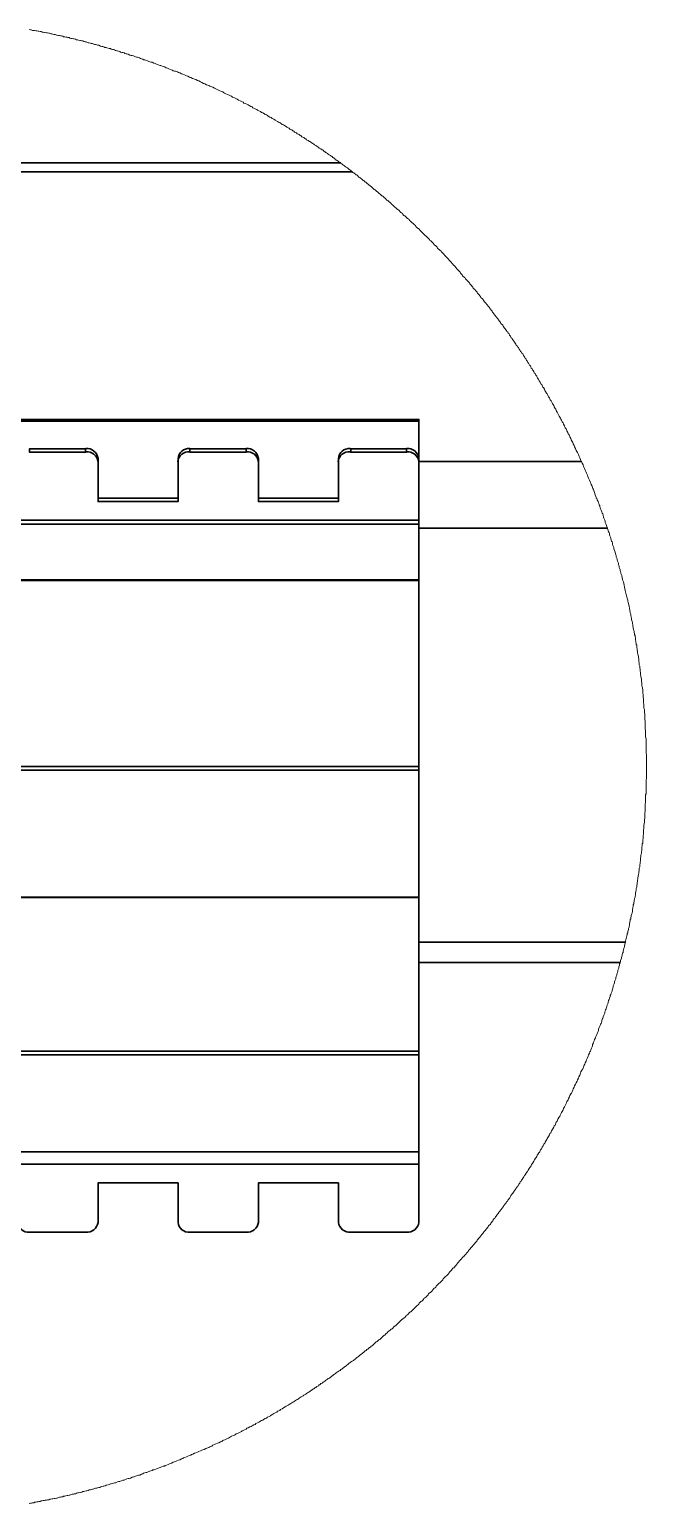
# Model space of a CAD drawing. Header units: feet. Extents: x -9903 to 12307, y -41 to 4121.
# Drawn here: x 92.97 to 100.62, y 31.85 to 50.12 of the extents above; entities that cross this region are included whole.
import ezdxf

# ---------------------------------------------------------------- set-up
doc = ezdxf.new("R2010")
doc.units = ezdxf.units.FT
doc.header["$MEASUREMENT"] = 0
doc.layers.add('PDF_0', color=7, linetype='Continuous')

msp = doc.modelspace()

# ---------------------------------------------------------------- linework, layer by layer
at = {"layer": 'PDF_0', "lineweight": 18}
msp.add_lwpolyline([(92.968, 50.117), (92.984, 50.111), (92.995, 50.111), (93.011, 50.106), (93.037, 50.106), (93.053, 50.101), (93.063, 50.101), (93.079, 50.096), (93.09, 50.096), (93.105, 50.09), (93.116, 50.09), (93.132, 50.085), (93.142, 50.085), (93.158, 50.08), (93.169, 50.08), (93.185, 50.074), (93.195, 50.074), (93.211, 50.069), (93.221, 50.069), (93.237, 50.064), (93.248, 50.064), (93.264, 50.059), (93.274, 50.053), (93.29, 50.053), (93.306, 50.048), (93.316, 50.048), (93.332, 50.043), (93.343, 50.043), (93.358, 50.038), (93.369, 50.038), (93.385, 50.032), (93.395, 50.027), (93.411, 50.027), (93.422, 50.022), (93.438, 50.022), (93.448, 50.017), (93.464, 50.017), (93.474, 50.011), (93.49, 50.006), (93.501, 50.006), (93.517, 50.001), (93.527, 50.001), (93.543, 49.995), (93.554, 49.99), (93.569, 49.99), (93.58, 49.985), (93.596, 49.98), (93.606, 49.98), (93.622, 49.974), (93.633, 49.974), (93.648, 49.969), (93.659, 49.964), (93.675, 49.964), (93.685, 49.959), (93.701, 49.953), (93.712, 49.953), (93.727, 49.948), (93.738, 49.943), (93.754, 49.943), (93.764, 49.937), (93.78, 49.932), (93.791, 49.932), (93.807, 49.927), (93.817, 49.922), (93.833, 49.922), (93.854, 49.911), (93.87, 49.906), (93.88, 49.906), (93.896, 49.901), (93.907, 49.895), (93.922, 49.895), (93.933, 49.89), (93.949, 49.885), (93.959, 49.879), (93.975, 49.879), (93.986, 49.874), (94.002, 49.869), (94.012, 49.869), (94.028, 49.864), (94.038, 49.858), (94.054, 49.853), (94.065, 49.853), (94.075, 49.848), (94.091, 49.843), (94.102, 49.837), (94.117, 49.832), (94.128, 49.832), (94.144, 49.827), (94.154, 49.821), (94.17, 49.816), (94.181, 49.816), (94.197, 49.811), (94.218, 49.8), (94.233, 49.795), (94.244, 49.795), (94.26, 49.79), (94.27, 49.785), (94.286, 49.779), (94.297, 49.774), (94.313, 49.774), (94.334, 49.764), (94.349, 49.758), (94.36, 49.753), (94.376, 49.748), (94.386, 49.742), (94.402, 49.742), (94.413, 49.737), (94.428, 49.732), (94.45, 49.721), (94.465, 49.716), (94.476, 49.711), (94.492, 49.711), (94.513, 49.7), (94.529, 49.695), (94.539, 49.69), (94.555, 49.684), (94.566, 49.679), (94.581, 49.674), (94.592, 49.669), (94.602, 49.669), (94.618, 49.663), (94.629, 49.658), (94.645, 49.653), (94.666, 49.642), (94.681, 49.637), (94.692, 49.632), (94.708, 49.626), (94.729, 49.616), (94.745, 49.611), (94.755, 49.605), (94.771, 49.6), (94.782, 49.6), (94.792, 49.595), (94.808, 49.59), (94.819, 49.584), (94.834, 49.579), (94.855, 49.568), (94.871, 49.563), (94.892, 49.553), (94.908, 49.547), (94.919, 49.542), (94.934, 49.537), (94.956, 49.526), (94.971, 49.521), (94.992, 49.511), (95.008, 49.505), (95.019, 49.5), (95.035, 49.495), (95.056, 49.484), (95.072, 49.479), (95.093, 49.468), (95.108, 49.458), (95.13, 49.447), (95.145, 49.442), (95.166, 49.431), (95.182, 49.426), (95.193, 49.421), (95.209, 49.416), (95.23, 49.405), (95.245, 49.4), (95.267, 49.389), (95.282, 49.379), (95.314, 49.363), (95.33, 49.358), (95.351, 49.347), (95.367, 49.342), (95.377, 49.337), (95.388, 49.326), (95.404, 49.321), (95.425, 49.31), (95.44, 49.305), (95.462, 49.294), (95.477, 49.289), (95.488, 49.279), (95.498, 49.273), (95.514, 49.268), (95.546, 49.252), (95.562, 49.242), (95.583, 49.231), (95.599, 49.226), (95.62, 49.215), (95.63, 49.205), (95.646, 49.2), (95.667, 49.189), (95.683, 49.184), (95.693, 49.173), (95.715, 49.163), (95.73, 49.157), (95.741, 49.147), (95.762, 49.136), (95.778, 49.131), (95.788, 49.126), (95.799, 49.115), (95.815, 49.11), (95.836, 49.099), (95.846, 49.089), (95.862, 49.084), (95.883, 49.073), (95.894, 49.062), (95.91, 49.057), (95.92, 49.052), (95.931, 49.041), (95.952, 49.031), (95.968, 49.026), (95.978, 49.015), (95.999, 49.005), (96.015, 48.994), (96.047, 48.978), (96.057, 48.968), (96.073, 48.962), (96.084, 48.957), (96.094, 48.947), (96.105, 48.941), (96.12, 48.936), (96.131, 48.925), (96.152, 48.915), (96.163, 48.904), (96.178, 48.899), (96.189, 48.894), (96.199, 48.883), (96.221, 48.873), (96.236, 48.862), (96.247, 48.857), (96.257, 48.846), (96.279, 48.836), (96.289, 48.825), (96.305, 48.82), (96.315, 48.815), (96.326, 48.804), (96.337, 48.799), (96.347, 48.788), (96.358, 48.783), (96.373, 48.778), (96.384, 48.767), (96.395, 48.762), (96.405, 48.751), (96.426, 48.741), (96.442, 48.73), (96.453, 48.725), (96.463, 48.715), (96.484, 48.704), (96.495, 48.694), (96.505, 48.688), (96.521, 48.678), (96.532, 48.672), (96.542, 48.662), (96.553, 48.657), (96.563, 48.646), (96.584, 48.636), (96.6, 48.625), (96.611, 48.62), (96.621, 48.609), (96.632, 48.604), (96.642, 48.593), (96.653, 48.588), (96.663, 48.578), (96.674, 48.572), (96.684, 48.562), (96.7, 48.556), (96.711, 48.546), (96.721, 48.541), (96.732, 48.53), (96.742, 48.525), (96.753, 48.514), (96.763, 48.509), (96.774, 48.498), (96.785, 48.493), (96.795, 48.483), (96.806, 48.477), (96.821, 48.467), (96.832, 48.462), (96.832, 48.456), (96.843, 48.451), (96.853, 48.441), (96.864, 48.435), (96.874, 48.425), (96.885, 48.419), (96.895, 48.409), (96.911, 48.404), (96.932, 48.383), (96.943, 48.377), (96.953, 48.367), (96.964, 48.361), (96.98, 48.346), (96.99, 48.34), (97.001, 48.33), (97.011, 48.325), (97.022, 48.314), (97.032, 48.309), (97.053, 48.288), (97.064, 48.282), (97.074, 48.272), (97.085, 48.267), (97.106, 48.245), (97.117, 48.24), (97.127, 48.23), (97.138, 48.224), (97.159, 48.203), (97.169, 48.198), (97.18, 48.188), (97.19, 48.182), (97.212, 48.161), (97.222, 48.156), (97.243, 48.135), (97.254, 48.13), (97.275, 48.108), (97.285, 48.103), (97.306, 48.082), (97.317, 48.077), (97.338, 48.056), (97.349, 48.05), (97.37, 48.029), (97.38, 48.024), (97.401, 48.003), (97.412, 47.998), (97.433, 47.977), (97.443, 47.971), (97.454, 47.961), (97.459, 47.95), (97.47, 47.945), (97.501, 47.913), (97.512, 47.908), (97.533, 47.887), (97.544, 47.882), (97.575, 47.85), (97.586, 47.845), (97.591, 47.834), (97.612, 47.813), (97.623, 47.808), (97.654, 47.776), (97.665, 47.771), (97.675, 47.761), (97.681, 47.75), (97.691, 47.739), (97.702, 47.734), (97.733, 47.703), (97.744, 47.697), (97.754, 47.687), (97.76, 47.676), (97.781, 47.655), (97.791, 47.65), (97.823, 47.618), (97.828, 47.608), (97.839, 47.602), (97.928, 47.513), (97.934, 47.502), (97.944, 47.497), (97.976, 47.465), (97.981, 47.455), (97.992, 47.444), (98.002, 47.439), (98.023, 47.418), (98.028, 47.407), (98.06, 47.376), (98.071, 47.371), (98.076, 47.36), (98.108, 47.328), (98.113, 47.318), (98.134, 47.297), (98.144, 47.291), (98.15, 47.281), (98.181, 47.249), (98.187, 47.239), (98.218, 47.207), (98.224, 47.197), (98.234, 47.191), (98.245, 47.181), (98.25, 47.17), (98.281, 47.139), (98.287, 47.128), (98.308, 47.107), (98.313, 47.096), (98.334, 47.075), (98.339, 47.065), (98.361, 47.044), (98.371, 47.038), (98.376, 47.028), (98.397, 47.007), (98.403, 46.996), (98.424, 46.975), (98.429, 46.965), (98.45, 46.944), (98.455, 46.933), (98.466, 46.922), (98.471, 46.912), (98.492, 46.891), (98.498, 46.88), (98.519, 46.859), (98.524, 46.849), (98.545, 46.828), (98.55, 46.817), (98.561, 46.807), (98.566, 46.796), (98.587, 46.775), (98.592, 46.764), (98.603, 46.754), (98.608, 46.743), (98.629, 46.722), (98.635, 46.712), (98.645, 46.701), (98.65, 46.691), (98.672, 46.669), (98.677, 46.659), (98.687, 46.648), (98.693, 46.638), (98.703, 46.627), (98.708, 46.612), (98.73, 46.59), (98.735, 46.58), (98.745, 46.569), (98.751, 46.559), (98.761, 46.548), (98.766, 46.538), (98.777, 46.527), (98.782, 46.517), (98.793, 46.506), (98.798, 46.496), (98.809, 46.485), (98.814, 46.474), (98.835, 46.453), (98.84, 46.438), (98.851, 46.427), (98.856, 46.416), (98.867, 46.406), (98.872, 46.395), (98.882, 46.385), (98.888, 46.374), (98.898, 46.364), (98.903, 46.353), (98.914, 46.343), (98.919, 46.327), (98.93, 46.316), (98.94, 46.295), (98.951, 46.285), (98.956, 46.274), (98.967, 46.264), (98.972, 46.253), (98.983, 46.243), (98.988, 46.227), (98.998, 46.216), (99.004, 46.206), (99.014, 46.195), (99.019, 46.185), (99.03, 46.174), (99.041, 46.153), (99.051, 46.137), (99.056, 46.127), (99.067, 46.116), (99.072, 46.106), (99.083, 46.095), (99.093, 46.074), (99.104, 46.058), (99.109, 46.048), (99.12, 46.037), (99.13, 46.016), (99.141, 46.005), (99.146, 45.99), (99.156, 45.979), (99.167, 45.958), (99.178, 45.947), (99.183, 45.937), (99.188, 45.921), (99.199, 45.91), (99.204, 45.9), (99.214, 45.889), (99.22, 45.879), (99.225, 45.863), (99.236, 45.853), (99.246, 45.831), (99.257, 45.821), (99.262, 45.805), (99.267, 45.795), (99.278, 45.784), (99.288, 45.763), (99.299, 45.747), (99.309, 45.726), (99.32, 45.715), (99.325, 45.705), (99.33, 45.689), (99.341, 45.679), (99.351, 45.657), (99.357, 45.642), (99.367, 45.631), (99.378, 45.61), (99.388, 45.6), (99.394, 45.584), (99.404, 45.563), (99.415, 45.552), (99.42, 45.536), (99.425, 45.526), (99.436, 45.515), (99.441, 45.505), (99.446, 45.489), (99.452, 45.478), (99.462, 45.468), (99.467, 45.457), (99.473, 45.441), (99.483, 45.42), (99.494, 45.41), (99.499, 45.394), (99.51, 45.373), (99.52, 45.357), (99.536, 45.325), (99.541, 45.31), (99.552, 45.299), (99.557, 45.289), (99.562, 45.273), (99.573, 45.252), (99.583, 45.241), (99.589, 45.225), (99.599, 45.204), (99.604, 45.188), (99.61, 45.178), (99.62, 45.167), (99.626, 45.157), (99.631, 45.141), (99.641, 45.12), (99.647, 45.104), (99.657, 45.094), (99.662, 45.083), (99.668, 45.067), (99.678, 45.046), (99.684, 45.03), (99.694, 45.009), (99.705, 44.999), (99.71, 44.983), (99.72, 44.962), (99.726, 44.946), (99.736, 44.925), (99.742, 44.909), (99.747, 44.898), (99.763, 44.872), (99.773, 44.851), (99.778, 44.835), (99.784, 44.825), (99.789, 44.809), (99.8, 44.788), (99.805, 44.772), (99.81, 44.761), (99.815, 44.756), (99.821, 44.74), (99.831, 44.719), (99.836, 44.703), (99.842, 44.693), (99.847, 44.677), (99.857, 44.656), (99.863, 44.64), (99.873, 44.619), (99.884, 44.593), (99.889, 44.577), (99.9, 44.556), (99.905, 44.54), (99.91, 44.53), (99.921, 44.503), (99.926, 44.493), (99.931, 44.477), (99.942, 44.456), (99.947, 44.44), (99.952, 44.429), (99.958, 44.414), (99.968, 44.392), (99.973, 44.377), (99.979, 44.35), (99.989, 44.329), (99.995, 44.313), (100, 44.303), (100.005, 44.287), (100.016, 44.266), (100.021, 44.25), (100.026, 44.24), (100.031, 44.224), (100.037, 44.213), (100.037, 44.203), (100.042, 44.187), (100.047, 44.176), (100.053, 44.161), (100.063, 44.139), (100.068, 44.124), (100.074, 44.113), (100.079, 44.097), (100.084, 44.071), (100.089, 44.06), (100.1, 44.034), (100.105, 44.024), (100.105, 44.008), (100.11, 43.997), (100.116, 43.981), (100.121, 43.971), (100.126, 43.955), (100.132, 43.934), (100.137, 43.918), (100.147, 43.892), (100.153, 43.881), (100.158, 43.865), (100.158, 43.855), (100.163, 43.839), (100.174, 43.818), (100.174, 43.802), (100.179, 43.792), (100.184, 43.776), (100.19, 43.765), (100.195, 43.749), (100.195, 43.739), (100.2, 43.723), (100.205, 43.713), (100.211, 43.697), (100.211, 43.686), (100.221, 43.66), (100.226, 43.649), (100.232, 43.623), (100.237, 43.607), (100.242, 43.597), (100.242, 43.581), (100.253, 43.554), (100.253, 43.544), (100.258, 43.528), (100.269, 43.502), (100.269, 43.491), (100.274, 43.475), (100.279, 43.465), (100.279, 43.449), (100.29, 43.423), (100.29, 43.412), (100.295, 43.396), (100.3, 43.386), (100.3, 43.375), (100.311, 43.349), (100.321, 43.296), (100.327, 43.28), (100.332, 43.27), (100.353, 43.164), (100.358, 43.149), (100.369, 43.096), (100.374, 43.085), (100.379, 43.069), (100.385, 43.043), (100.385, 43.027), (100.39, 43.017), (100.4, 42.964), (100.406, 42.948), (100.406, 42.938), (100.411, 42.922), (100.411, 42.911), (100.416, 42.896), (100.416, 42.885), (100.421, 42.869), (100.421, 42.859), (100.427, 42.832), (100.432, 42.816), (100.432, 42.806), (100.437, 42.78), (100.443, 42.764), (100.443, 42.753), (100.448, 42.737), (100.448, 42.722), (100.453, 42.711), (100.453, 42.695), (100.458, 42.669), (100.464, 42.658), (100.464, 42.643), (100.469, 42.632), (100.469, 42.616), (100.474, 42.606), (100.474, 42.59), (100.479, 42.579), (100.479, 42.553), (100.485, 42.537), (100.485, 42.521), (100.49, 42.511), (100.49, 42.495), (100.495, 42.484), (100.495, 42.458), (100.501, 42.442), (100.501, 42.432), (100.506, 42.405), (100.506, 42.39), (100.511, 42.374), (100.516, 42.347), (100.516, 42.337), (100.522, 42.31), (100.522, 42.284), (100.527, 42.268), (100.527, 42.242), (100.532, 42.226), (100.532, 42.2), (100.537, 42.189), (100.537, 42.163), (100.543, 42.147), (100.543, 42.121), (100.548, 42.105), (100.548, 42.094), (100.553, 42.068), (100.553, 42.042), (100.559, 42.015), (100.559, 41.984), (100.564, 41.973), (100.569, 41.931), (100.569, 41.889), (100.574, 41.878), (100.574, 41.852), (100.58, 41.81), (100.58, 41.768), (100.585, 41.757), (100.585, 41.704), (100.59, 41.689), (100.59, 41.662), (100.595, 41.62), (100.595, 41.567), (100.601, 41.541), (100.601, 41.457), (100.606, 41.42), (100.606, 41.351), (100.611, 41.325), (100.611, 41.146), (100.617, 41.13), (100.617, 40.835), (100.611, 40.819), (100.611, 40.645), (100.606, 40.629), (100.606, 40.55), (100.601, 40.508), (100.601, 40.429), (100.595, 40.402), (100.595, 40.344), (100.59, 40.318), (100.59, 40.292), (100.585, 40.25), (100.585, 40.213), (100.58, 40.197), (100.58, 40.144), (100.574, 40.128), (100.574, 40.102), (100.569, 40.06), (100.569, 40.033), (100.564, 40.023), (100.564, 39.997), (100.559, 39.981), (100.559, 39.939), (100.553, 39.928), (100.553, 39.902), (100.548, 39.886), (100.548, 39.87), (100.543, 39.844), (100.543, 39.817), (100.537, 39.791), (100.537, 39.78), (100.532, 39.765), (100.532, 39.738), (100.527, 39.722), (100.527, 39.696), (100.522, 39.67), (100.522, 39.659), (100.516, 39.643), (100.511, 39.601), (100.511, 39.591), (100.506, 39.575), (100.506, 39.564), (100.501, 39.538), (100.501, 39.522), (100.495, 39.512), (100.495, 39.485), (100.49, 39.469), (100.49, 39.454), (100.485, 39.427), (100.479, 39.417), (100.479, 39.39), (100.474, 39.375), (100.474, 39.364), (100.469, 39.348), (100.469, 39.338), (100.464, 39.322), (100.464, 39.311), (100.458, 39.296), (100.458, 39.28), (100.453, 39.269), (100.453, 39.253), (100.448, 39.227), (100.443, 39.216), (100.443, 39.19), (100.437, 39.164), (100.432, 39.148), (100.427, 39.137), (100.427, 39.122), (100.421, 39.111), (100.421, 39.095), (100.416, 39.085), (100.416, 39.069), (100.411, 39.058), (100.406, 39.027), (100.406, 39.016), (100.4, 39), (100.4, 38.99), (100.395, 38.974), (100.395, 38.963), (100.39, 38.948), (100.385, 38.937), (100.385, 38.921), (100.379, 38.911), (100.379, 38.895), (100.374, 38.884), (100.369, 38.869), (100.358, 38.816), (100.358, 38.805), (100.353, 38.8), (100.348, 38.774), (100.342, 38.758), (100.342, 38.747), (100.337, 38.732), (100.332, 38.705), (100.327, 38.695), (100.327, 38.679), (100.321, 38.668), (100.316, 38.652), (100.316, 38.642), (100.311, 38.626), (100.306, 38.616), (100.306, 38.605), (100.295, 38.579), (100.295, 38.563), (100.29, 38.552), (100.29, 38.547), (100.284, 38.537), (100.284, 38.521), (100.274, 38.5), (100.274, 38.484), (100.269, 38.473), (100.263, 38.457), (100.263, 38.447), (100.258, 38.431), (100.253, 38.421), (100.248, 38.405), (100.248, 38.394), (100.242, 38.378), (100.237, 38.368), (100.237, 38.352), (100.232, 38.341), (100.226, 38.326), (100.221, 38.315), (100.221, 38.299), (100.216, 38.289), (100.205, 38.262), (100.205, 38.252), (100.2, 38.236), (100.19, 38.21), (100.19, 38.199), (100.184, 38.183), (100.179, 38.173), (100.174, 38.157), (100.168, 38.146), (100.168, 38.131), (100.158, 38.11), (100.153, 38.094), (100.147, 38.083), (100.142, 38.057), (100.137, 38.041), (100.132, 38.031), (100.126, 38.015), (100.126, 38.004), (100.121, 37.994), (100.116, 37.978), (100.11, 37.967), (100.105, 37.951), (100.1, 37.941), (100.1, 37.925), (100.095, 37.915), (100.089, 37.899), (100.079, 37.878), (100.074, 37.862), (100.068, 37.851), (100.063, 37.835), (100.063, 37.825), (100.058, 37.814), (100.053, 37.799), (100.047, 37.788), (100.042, 37.772), (100.037, 37.762), (100.031, 37.746), (100.021, 37.725), (100.021, 37.709), (100.016, 37.698), (100.01, 37.683), (100, 37.662), (99.995, 37.646), (99.989, 37.635), (99.984, 37.619), (99.973, 37.598), (99.968, 37.582), (99.963, 37.572), (99.958, 37.556), (99.947, 37.535), (99.947, 37.519), (99.942, 37.509), (99.937, 37.493), (99.926, 37.472), (99.921, 37.456), (99.915, 37.445), (99.91, 37.43), (99.9, 37.409), (99.894, 37.393), (99.884, 37.372), (99.879, 37.356), (99.873, 37.345), (99.868, 37.329), (99.857, 37.308), (99.852, 37.293), (99.842, 37.272), (99.836, 37.256), (99.826, 37.235), (99.815, 37.219), (99.805, 37.198), (99.8, 37.182), (99.794, 37.171), (99.789, 37.156), (99.778, 37.134), (99.773, 37.119), (99.763, 37.098), (99.757, 37.082), (99.747, 37.061), (99.736, 37.045), (99.726, 37.024), (99.72, 37.008), (99.71, 36.987), (99.705, 36.971), (99.694, 36.95), (99.689, 36.934), (99.678, 36.924), (99.668, 36.903), (99.662, 36.887), (99.652, 36.866), (99.647, 36.85), (99.636, 36.839), (99.631, 36.829), (99.626, 36.813), (99.61, 36.781), (99.599, 36.765), (99.589, 36.744), (99.583, 36.729), (99.573, 36.708), (99.562, 36.692), (99.547, 36.66), (99.541, 36.644), (99.531, 36.634), (99.52, 36.613), (99.515, 36.597), (99.51, 36.586), (99.499, 36.576), (99.494, 36.56), (99.483, 36.539), (99.473, 36.528), (99.467, 36.512), (99.457, 36.491), (99.446, 36.481), (99.441, 36.465), (99.431, 36.444), (99.42, 36.433), (99.415, 36.418), (99.404, 36.397), (99.394, 36.386), (99.388, 36.37), (99.383, 36.36), (99.373, 36.349), (99.362, 36.328), (99.357, 36.312), (99.346, 36.302), (99.336, 36.281), (99.325, 36.265), (99.315, 36.244), (99.304, 36.233), (99.299, 36.223), (99.294, 36.207), (99.283, 36.196), (99.272, 36.175), (99.262, 36.165), (99.257, 36.149), (99.251, 36.138), (99.241, 36.128), (99.23, 36.107), (99.22, 36.091), (99.209, 36.07), (99.199, 36.059), (99.193, 36.049), (99.188, 36.033), (99.178, 36.022), (99.172, 36.012), (99.162, 36.001), (99.151, 35.98), (99.141, 35.964), (99.135, 35.954), (99.125, 35.943), (99.114, 35.922), (99.104, 35.912), (99.098, 35.896), (99.088, 35.885), (99.077, 35.864), (99.067, 35.854), (99.062, 35.843), (99.051, 35.833), (99.046, 35.817), (99.035, 35.806), (99.025, 35.785), (99.014, 35.775), (99.009, 35.764), (98.998, 35.753), (98.993, 35.738), (98.983, 35.727), (98.977, 35.717), (98.967, 35.706), (98.961, 35.696), (98.951, 35.685), (98.946, 35.674), (98.935, 35.664), (98.93, 35.653), (98.925, 35.638), (98.914, 35.627), (98.909, 35.616), (98.898, 35.606), (98.893, 35.595), (98.882, 35.585), (98.877, 35.574), (98.867, 35.564), (98.861, 35.553), (98.851, 35.543), (98.845, 35.527), (98.824, 35.506), (98.819, 35.495), (98.809, 35.485), (98.803, 35.474), (98.793, 35.464), (98.788, 35.453), (98.777, 35.443), (98.772, 35.432), (98.761, 35.421), (98.756, 35.411), (98.745, 35.4), (98.74, 35.39), (98.73, 35.379), (98.719, 35.363), (98.714, 35.353), (98.703, 35.342), (98.698, 35.332), (98.687, 35.321), (98.682, 35.311), (98.661, 35.29), (98.656, 35.279), (98.645, 35.269), (98.64, 35.258), (98.629, 35.247), (98.624, 35.237), (98.603, 35.216), (98.598, 35.205), (98.587, 35.195), (98.582, 35.184), (98.561, 35.163), (98.556, 35.153), (98.535, 35.132), (98.529, 35.121), (98.519, 35.11), (98.513, 35.1), (98.492, 35.079), (98.487, 35.068), (98.466, 35.047), (98.461, 35.037), (98.44, 35.016), (98.434, 35.005), (98.413, 34.984), (98.408, 34.973), (98.387, 34.952), (98.382, 34.942), (98.361, 34.921), (98.355, 34.91), (98.345, 34.905), (98.334, 34.894), (98.329, 34.884), (98.297, 34.852), (98.292, 34.842), (98.271, 34.821), (98.266, 34.81), (98.245, 34.789), (98.239, 34.778), (98.229, 34.768), (98.218, 34.763), (98.208, 34.752), (98.202, 34.741), (98.171, 34.71), (98.166, 34.699), (98.097, 34.631), (98.092, 34.62), (98.013, 34.541), (98.007, 34.531), (97.997, 34.52), (97.986, 34.515), (97.965, 34.494), (97.96, 34.483), (97.939, 34.462), (97.928, 34.457), (97.918, 34.446), (97.913, 34.436), (97.881, 34.404), (97.87, 34.399), (97.86, 34.388), (97.855, 34.378), (97.833, 34.357), (97.823, 34.351), (97.802, 34.33), (97.797, 34.32), (97.786, 34.309), (97.775, 34.304), (97.696, 34.225), (97.686, 34.22), (97.654, 34.188), (97.644, 34.183), (97.638, 34.172), (97.617, 34.151), (97.607, 34.146), (97.575, 34.114), (97.565, 34.109), (97.544, 34.088), (97.538, 34.077), (97.528, 34.072), (97.507, 34.051), (97.496, 34.046), (97.465, 34.014), (97.454, 34.009), (97.433, 33.988), (97.422, 33.982), (97.401, 33.961), (97.391, 33.956), (97.385, 33.946), (97.375, 33.935), (97.364, 33.93), (97.343, 33.909), (97.333, 33.903), (97.312, 33.882), (97.301, 33.877), (97.28, 33.856), (97.269, 33.851), (97.248, 33.83), (97.238, 33.824), (97.217, 33.803), (97.206, 33.798), (97.196, 33.787), (97.185, 33.782), (97.164, 33.761), (97.154, 33.756), (97.143, 33.745), (97.132, 33.74), (97.111, 33.719), (97.101, 33.714), (97.09, 33.703), (97.08, 33.698), (97.059, 33.677), (97.048, 33.671), (97.038, 33.661), (97.027, 33.656), (97.006, 33.635), (96.995, 33.629), (96.985, 33.619), (96.969, 33.614), (96.959, 33.603), (96.948, 33.598), (96.927, 33.577), (96.916, 33.571), (96.906, 33.561), (96.895, 33.556), (96.885, 33.545), (96.874, 33.54), (96.864, 33.529), (96.853, 33.524), (96.843, 33.513), (96.832, 33.508), (96.821, 33.498), (96.811, 33.492), (96.795, 33.482), (96.785, 33.476), (96.774, 33.466), (96.763, 33.461), (96.753, 33.45), (96.742, 33.445), (96.732, 33.434), (96.721, 33.429), (96.711, 33.418), (96.7, 33.413), (96.69, 33.403), (96.674, 33.397), (96.663, 33.387), (96.653, 33.382), (96.642, 33.371), (96.632, 33.366), (96.621, 33.355), (96.611, 33.35), (96.6, 33.339), (96.584, 33.334), (96.574, 33.324), (96.563, 33.318), (96.553, 33.308), (96.532, 33.297), (96.521, 33.287), (96.51, 33.281), (96.495, 33.271), (96.484, 33.266), (96.474, 33.255), (96.453, 33.245), (96.442, 33.234), (96.431, 33.229), (96.416, 33.218), (96.405, 33.213), (96.395, 33.202), (96.373, 33.192), (96.363, 33.181), (96.347, 33.176), (96.337, 33.171), (96.326, 33.16), (96.315, 33.155), (96.305, 33.144), (96.294, 33.139), (96.279, 33.134), (96.268, 33.123), (96.257, 33.118), (96.247, 33.108), (96.236, 33.102), (96.221, 33.097), (96.21, 33.086), (96.189, 33.076), (96.178, 33.065), (96.163, 33.06), (96.152, 33.055), (96.142, 33.044), (96.12, 33.034), (96.105, 33.023), (96.084, 33.013), (96.073, 33.002), (96.062, 32.997), (96.047, 32.992), (96.036, 32.981), (96.015, 32.97), (95.999, 32.965), (95.989, 32.955), (95.968, 32.944), (95.957, 32.934), (95.941, 32.928), (95.92, 32.918), (95.91, 32.907), (95.894, 32.902), (95.873, 32.891), (95.862, 32.881), (95.846, 32.876), (95.825, 32.865), (95.815, 32.854), (95.799, 32.849), (95.778, 32.839), (95.767, 32.828), (95.751, 32.823), (95.73, 32.812), (95.72, 32.802), (95.704, 32.797), (95.683, 32.786), (95.667, 32.781), (95.657, 32.77), (95.636, 32.76), (95.62, 32.754), (95.609, 32.749), (95.599, 32.739), (95.583, 32.733), (95.551, 32.717), (95.535, 32.712), (95.525, 32.702), (95.514, 32.696), (95.498, 32.691), (95.477, 32.681), (95.462, 32.675), (95.451, 32.665), (95.44, 32.659), (95.425, 32.654), (95.393, 32.638), (95.377, 32.633), (95.367, 32.628), (95.356, 32.617), (95.34, 32.612), (95.319, 32.601), (95.303, 32.596), (95.282, 32.586), (95.267, 32.58), (95.245, 32.57), (95.23, 32.559), (95.209, 32.549), (95.193, 32.544), (95.172, 32.533), (95.156, 32.528), (95.135, 32.517), (95.119, 32.512), (95.108, 32.507), (95.093, 32.501), (95.072, 32.491), (95.056, 32.486), (95.035, 32.475), (95.019, 32.47), (94.998, 32.459), (94.982, 32.454), (94.971, 32.449), (94.956, 32.443), (94.934, 32.433), (94.919, 32.428), (94.898, 32.417), (94.882, 32.412), (94.871, 32.406), (94.855, 32.401), (94.834, 32.391), (94.819, 32.385), (94.797, 32.375), (94.782, 32.37), (94.771, 32.364), (94.755, 32.359), (94.734, 32.348), (94.718, 32.343), (94.708, 32.338), (94.692, 32.333), (94.671, 32.322), (94.655, 32.317), (94.645, 32.312), (94.629, 32.312), (94.608, 32.301), (94.592, 32.296), (94.581, 32.291), (94.566, 32.285), (94.555, 32.28), (94.539, 32.275), (94.518, 32.264), (94.502, 32.264), (94.492, 32.259), (94.476, 32.254), (94.465, 32.248), (94.45, 32.243), (94.428, 32.233), (94.413, 32.233), (94.402, 32.227), (94.386, 32.222), (94.376, 32.217), (94.36, 32.211), (94.339, 32.201), (94.323, 32.201), (94.313, 32.196), (94.297, 32.19), (94.286, 32.185), (94.27, 32.18), (94.26, 32.18), (94.244, 32.175), (94.223, 32.164), (94.207, 32.159), (94.197, 32.159), (94.181, 32.153), (94.17, 32.148), (94.154, 32.143), (94.144, 32.138), (94.128, 32.138), (94.107, 32.127), (94.091, 32.122), (94.081, 32.122), (94.065, 32.117), (94.054, 32.111), (94.038, 32.106), (94.028, 32.106), (94.012, 32.101), (94.002, 32.095), (93.986, 32.09), (93.975, 32.09), (93.959, 32.085), (93.949, 32.08), (93.933, 32.074), (93.922, 32.074), (93.912, 32.069), (93.896, 32.064), (93.886, 32.064), (93.87, 32.059), (93.859, 32.053), (93.843, 32.048), (93.833, 32.048), (93.817, 32.043), (93.807, 32.038), (93.791, 32.038), (93.78, 32.032), (93.764, 32.027), (93.754, 32.027), (93.738, 32.022), (93.727, 32.016), (93.712, 32.016), (93.701, 32.011), (93.685, 32.006), (93.675, 32.006), (93.659, 32.001), (93.648, 31.995), (93.633, 31.995), (93.622, 31.99), (93.606, 31.985), (93.596, 31.985), (93.58, 31.98), (93.569, 31.98), (93.554, 31.974), (93.543, 31.969), (93.527, 31.969), (93.517, 31.964), (93.501, 31.964), (93.49, 31.958), (93.474, 31.953), (93.464, 31.953), (93.448, 31.948), (93.438, 31.948), (93.422, 31.943), (93.411, 31.937), (93.395, 31.937), (93.385, 31.932), (93.369, 31.932), (93.358, 31.927), (93.343, 31.927), (93.332, 31.922), (93.316, 31.916), (93.306, 31.916), (93.29, 31.911), (93.279, 31.911), (93.264, 31.906), (93.253, 31.906), (93.237, 31.9), (93.227, 31.9), (93.211, 31.895), (93.195, 31.895), (93.185, 31.89), (93.169, 31.89), (93.158, 31.885), (93.142, 31.885), (93.132, 31.879), (93.116, 31.879), (93.105, 31.874), (93.09, 31.874), (93.079, 31.869), (93.063, 31.869), (93.053, 31.864), (93.037, 31.864), (93.026, 31.858), (93.011, 31.858), (93, 31.853), (92.984, 31.853), (92.968, 31.848)], dxfattribs=at)
at = {"layer": 'PDF_0', "lineweight": 35}
for points in [[(91.587, 48.462), (96.832, 48.462)], [(84.878, 45.262), (97.797, 45.262)], [(93.822, 44.308), (94.813, 44.308)], [(95.809, 44.308), (96.8, 44.308)], [(84.878, 44.034), (97.797, 44.034)], [(97.797, 43.987), (84.878, 43.987)], [(84.878, 43.296), (97.797, 43.296)], [(84.878, 43.286), (97.797, 43.286)], [(84.878, 40.982), (97.797, 40.982)], [(84.878, 40.935), (97.797, 40.935)], [(84.878, 39.364), (97.797, 39.364)], [(84.878, 39.359), (97.797, 39.359)], [(100.29, 38.552), (97.797, 38.552)], [(84.878, 36.207), (97.797, 36.207)], [(84.878, 36.054), (97.797, 36.054)]]:
    msp.add_lwpolyline(points, dxfattribs=at)
at = {"layer": 'PDF_0', "color": 8, "lineweight": 35, "true_color": 0x7f7f7f}
for points in [[(91.587, 48.351), (96.974, 48.351)], [(97.797, 44.761), (99.81, 44.761)], [(97.797, 43.934), (100.132, 43.934)], [(97.797, 38.805), (100.358, 38.805)], [(91.645, 37.456), (97.797, 37.456)], [(91.587, 37.409), (97.797, 37.409)]]:
    msp.add_lwpolyline(points, dxfattribs=at)
at = {"layer": 'PDF_0', "lineweight": 35}
for points in [[(94.961, 35.211), (95.657, 35.211, 0.408273), (95.809, 35.332), (95.809, 35.822), (96.8, 35.822), (96.8, 35.332, 0.408273), (96.953, 35.211), (97.644, 35.211, 0.408273), (97.797, 35.332), (97.797, 45.283), (84.878, 45.283), (84.878, 35.332, 0.408273), (85.025, 35.211), (85.721, 35.211, 0.408273), (85.874, 35.332), (85.874, 35.822), (86.865, 35.822), (86.865, 35.332, 0.408888), (87.012, 35.211), (87.708, 35.211, 0.40886), (87.86, 35.335)], [(94.96, 44.924, 0.408496), (94.813, 44.798), (94.813, 44.266), (93.822, 44.266), (93.822, 44.798, 0.408273), (93.67, 44.924)], [(96.947, 44.924, 0.408273), (96.8, 44.798), (96.8, 44.266), (95.809, 44.266), (95.809, 44.798, 0.408273), (95.657, 44.924)], [(87.861, 35.332), (87.861, 35.822), (88.852, 35.822), (88.847, 35.335, 0.408273), (88.999, 35.211), (89.696, 35.211, 0.408273), (89.848, 35.332), (89.848, 35.822), (90.839, 35.822), (90.835, 35.335, 0.408888), (90.987, 35.211), (91.683, 35.211, 0.408273), (91.835, 35.332), (91.835, 35.822), (92.826, 35.822), (92.822, 35.335, 0.408273), (92.974, 35.211), (93.67, 35.211, 0.408273), (93.822, 35.332), (93.822, 35.822), (94.813, 35.822), (94.813, 35.332, 0.408496), (94.96, 35.211)]]:
    msp.add_lwpolyline(points, format="xyb", dxfattribs=at)
for points in [[(93.669, 44.92), (92.974, 44.92), (92.974, 44.877), (93.669, 44.877)], [(95.657, 44.92), (94.961, 44.92), (94.961, 44.877), (95.657, 44.877)], [(97.644, 44.92), (96.953, 44.92), (96.953, 44.877), (97.644, 44.877)]]:
    msp.add_lwpolyline(points, close=True, dxfattribs=at)
for centre, start, end in [((93.683, 44.743), 6.2622, 95.0976), ((94.948, 44.743), 84.8804, 173.7597), ((95.67, 44.743), 6.2622, 95.0976), ((96.935, 44.743), 84.9024, 173.7378), ((97.657, 44.785), 6.2622, 95.0976), ((97.657, 44.743), 6.2622, 95.0976)]:
    msp.add_arc(centre, 0.14, start, end, dxfattribs=at)

doc.saveas('drawing.dxf')
